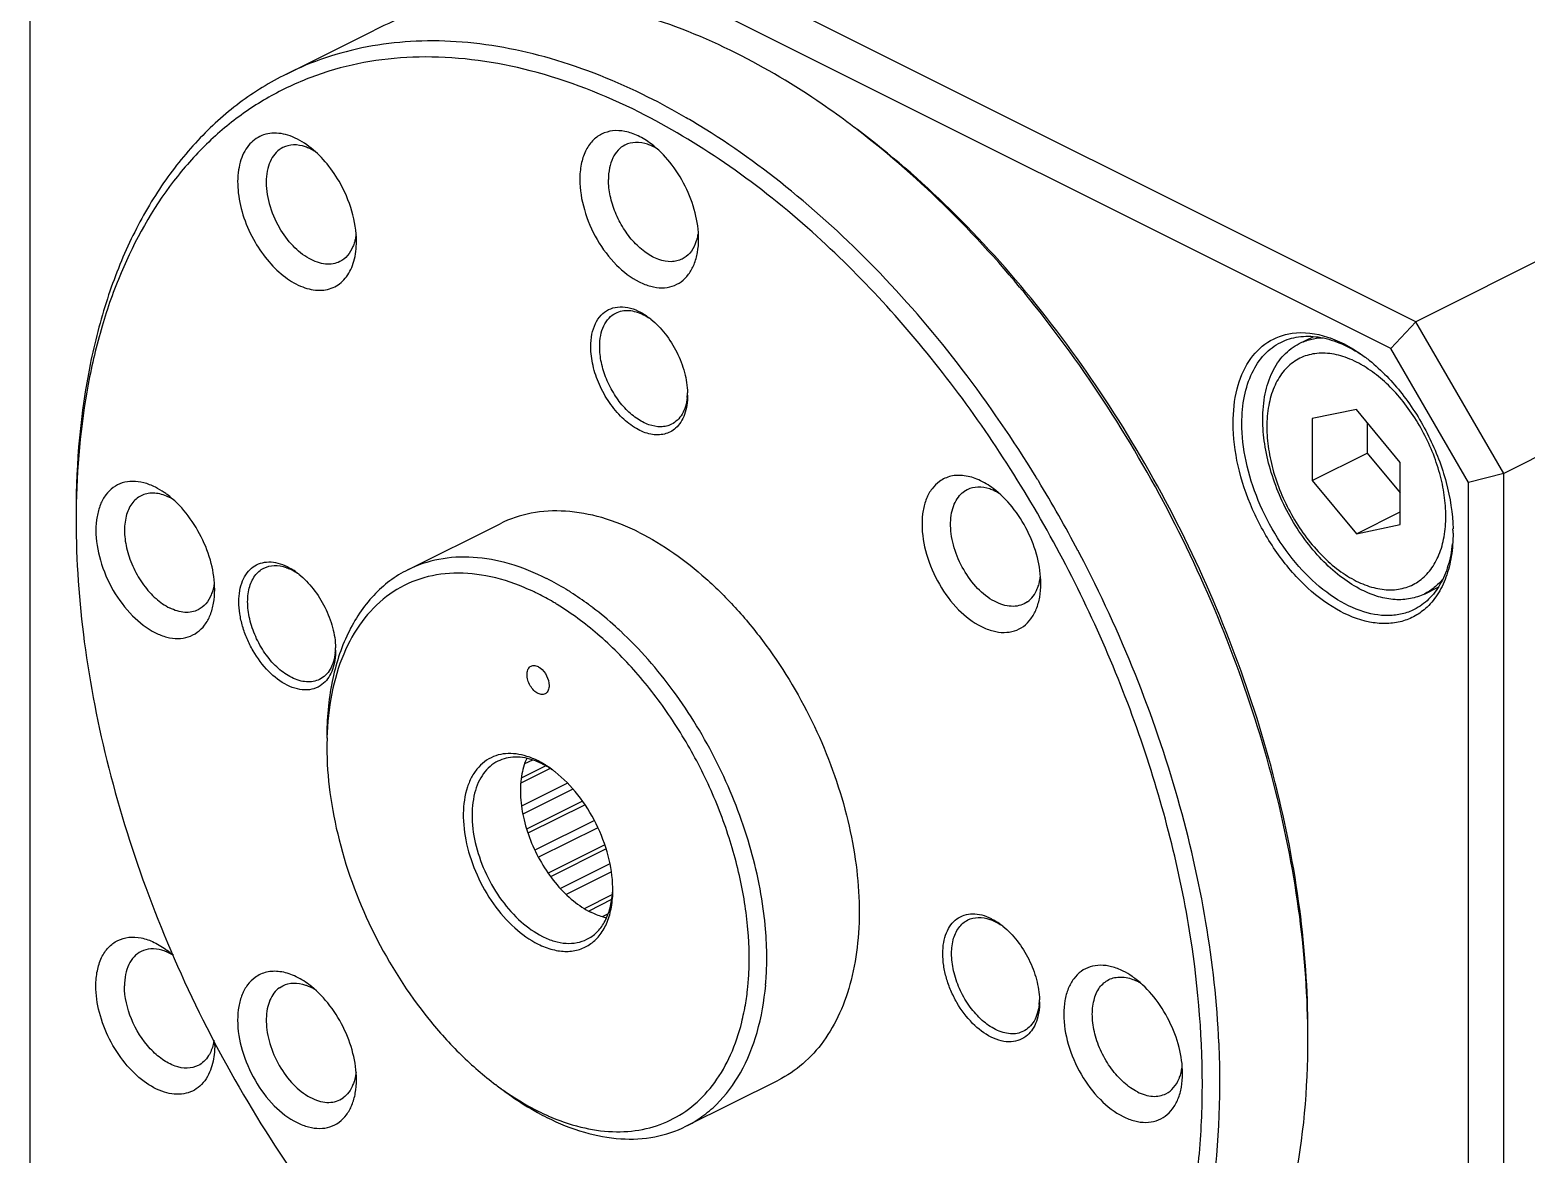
# Model space of a CAD drawing. Header units: millimetres. Extents: x 0 to 297, y 0 to 210.
# Drawn here: x 242.55 to 254.57, y 166.33 to 175.37 of the extents above; entities that cross this region are included whole.
import ezdxf

# ---------------------------------------------------------------- set-up
doc = ezdxf.new("R2010")
doc.units = ezdxf.units.MM
doc.header["$LTSCALE"] = 16.335
doc.layers.add('02___PRT_ALL_AXES', color=7, linetype='CONTINUOUS')
doc.layers.add('7_ALL_FEATURES', color=7, linetype='CONTINUOUS')

msp = doc.modelspace()

# ---------------------------------------------------------------- linework, layer by layer
at = {"layer": '02___PRT_ALL_AXES', "color": 7, "linetype": 'Continuous'}
for p, q in [((250.081, 171.67), (250.054, 171.654)), ((250.567, 170.77), (250.54, 170.753)), ((244.554, 167.668), (244.581, 167.684)), ((245.04, 166.767), (245.067, 166.784))]:
    msp.add_line(p, q, dxfattribs=at)
for centre, radius, start, end in [((244.611, 174.008), 0.444, 58.7691, 63.3555), ((247.363, 174.031), 0.442, 59.1595, 63.3704), ((243.496, 171.258), 0.391, 63.4049, 67.4426), ((243.478, 171.221), 0.432, 59.1066, 63.4115), ((250.111, 171.259), 0.444, 58.7875, 63.3607), ((244.616, 167.281), 0.435, 58.7372, 63.411), ((251.275, 167.368), 0.391, 63.4049, 67.4426), ((251.252, 167.324), 0.441, 59.1516, 63.3664)]:
    msp.add_arc(centre, radius, start, end, dxfattribs=at)
for points, knots in [([(244.791, 174.429), (244.745, 174.464), (244.651, 174.519), (244.52, 174.543), (244.427, 174.525), (244.366, 174.495), (244.314, 174.45), (244.272, 174.391), (244.242, 174.32), (244.216, 174.207), (244.217, 174.048), (244.264, 173.85), (244.322, 173.722), (244.358, 173.66)], [0, 0, 0, 0, 0.12767, 0.236493, 0.286214, 0.334833, 0.384381, 0.436695, 0.493087, 0.554243, 0.690539, 0.841884, 1, 1, 1, 1]), ([(247.541, 174.45), (247.508, 174.474), (247.442, 174.516), (247.336, 174.553), (247.234, 174.56), (247.141, 174.533), (247.064, 174.475), (247.008, 174.389), (246.975, 174.282), (246.968, 174.204), (246.968, 174.163)], [0, 0, 0, 0, 0.14487, 0.274792, 0.391422, 0.499999, 0.608577, 0.7252, 0.855138, 1, 1, 1, 1]), ([(244.581, 174.42), (244.562, 174.41), (244.524, 174.383), (244.483, 174.323), (244.457, 174.249), (244.442, 174.129), (244.465, 173.964), (244.519, 173.837), (244.554, 173.776)], [0, 0, 0, 0, 0.093317, 0.192856, 0.302863, 0.424974, 0.700673, 1, 1, 1, 1]), ([(244.763, 174.426), (244.732, 174.436), (244.67, 174.448), (244.608, 174.433), (244.581, 174.42)], [0, 0, 0, 0, 0.526081, 1, 1, 1, 1]), ([(244.811, 174.406), (244.807, 174.408), (244.791, 174.415), (244.775, 174.421), (244.763, 174.426)], [0, 0, 0, 0, 0.256275, 1, 1, 1, 1]), ([(245.033, 174.149), (245.001, 174.205), (244.929, 174.307), (244.839, 174.394), (244.791, 174.429)], [0, 0, 0, 0, 0.517756, 1, 1, 1, 1]), ([(247.331, 174.44), (247.311, 174.43), (247.271, 174.4), (247.229, 174.335), (247.203, 174.254), (247.198, 174.194), (247.198, 174.163)], [0, 0, 0, 0, 0.217162, 0.450388, 0.710306, 1, 1, 1, 1]), ([(247.513, 174.446), (247.482, 174.456), (247.42, 174.468), (247.358, 174.453), (247.331, 174.44)], [0, 0, 0, 0, 0.526084, 1, 1, 1, 1]), ([(247.561, 174.426), (247.557, 174.428), (247.541, 174.435), (247.525, 174.442), (247.513, 174.446)], [0, 0, 0, 0, 0.256268, 1, 1, 1, 1]), ([(247.923, 173.686), (247.923, 173.756), (247.902, 173.903), (247.822, 174.113), (247.702, 174.302), (247.598, 174.407), (247.541, 174.45)], [0, 0, 0, 0, 0.240948, 0.5, 0.759071, 1, 1, 1, 1]), ([(245.173, 173.666), (245.173, 173.747), (245.145, 173.917), (245.077, 174.073), (245.033, 174.149)], [0, 0, 0, 0, 0.482195, 1, 1, 1, 1]), ([(246.968, 174.163), (246.968, 174.082), (246.997, 173.912), (247.098, 173.677), (247.248, 173.475), (247.404, 173.353), (247.535, 173.302), (247.626, 173.289), (247.711, 173.301), (247.787, 173.339), (247.847, 173.401), (247.891, 173.482), (247.918, 173.579), (247.923, 173.649), (247.923, 173.686)], [0, 0, 0, 0, 0.141447, 0.293311, 0.441483, 0.573111, 0.630704, 0.682908, 0.731195, 0.778055, 0.826416, 0.878736, 0.936492, 1, 1, 1, 1]), ([(247.79, 173.524), (247.777, 173.517), (247.748, 173.507), (247.685, 173.499), (247.597, 173.516), (247.496, 173.572), (247.4, 173.658), (247.316, 173.769), (247.251, 173.895), (247.209, 174.028), (247.198, 174.119), (247.198, 174.163)], [0, 0, 0, 0, 0.044793, 0.091012, 0.191729, 0.307755, 0.438553, 0.579807, 0.725124, 0.867373, 1, 1, 1, 1]), ([(245.04, 173.503), (245.023, 173.495), (244.984, 173.482), (244.922, 173.481), (244.856, 173.496), (244.764, 173.539), (244.654, 173.629), (244.585, 173.723), (244.554, 173.776)], [0, 0, 0, 0, 0.095824, 0.196689, 0.306337, 0.426685, 0.698208, 1, 1, 1, 1]), ([(244.358, 173.66), (244.391, 173.604), (244.463, 173.501), (244.593, 173.376), (244.732, 173.295), (244.853, 173.268), (244.941, 173.278), (245, 173.299), (245.052, 173.334), (245.112, 173.399), (245.162, 173.512), (245.173, 173.612), (245.173, 173.666)], [0, 0, 0, 0, 0.15904, 0.307016, 0.438248, 0.551498, 0.603177, 0.653156, 0.703166, 0.754932, 0.868462, 1, 1, 1, 1]), ([(245.161, 173.672), (245.16, 173.668), (245.155, 173.652), (245.15, 173.636), (245.145, 173.625)], [0, 0, 0, 0, 0.256364, 1, 1, 1, 1]), ([(245.17, 173.725), (245.169, 173.72), (245.167, 173.702), (245.164, 173.685), (245.161, 173.672)], [0, 0, 0, 0, 0.256089, 1, 1, 1, 1]), ([(247.895, 173.645), (247.885, 173.618), (247.857, 173.57), (247.813, 173.535), (247.79, 173.524)], [0, 0, 0, 0, 0.521469, 1, 1, 1, 1]), ([(247.911, 173.692), (247.91, 173.688), (247.905, 173.672), (247.9, 173.656), (247.895, 173.645)], [0, 0, 0, 0, 0.256465, 1, 1, 1, 1]), ([(247.92, 173.747), (247.92, 173.742), (247.917, 173.724), (247.914, 173.705), (247.911, 173.692)], [0, 0, 0, 0, 0.256201, 1, 1, 1, 1]), ([(245.145, 173.625), (245.135, 173.598), (245.107, 173.55), (245.063, 173.515), (245.04, 173.503)], [0, 0, 0, 0, 0.521522, 1, 1, 1, 1]), ([(243.557, 171.69), (243.527, 171.705), (243.467, 171.729), (243.376, 171.741), (243.291, 171.729), (243.216, 171.691), (243.155, 171.63), (243.111, 171.549), (243.085, 171.451), (243.073, 171.3), (243.107, 171.094), (243.209, 170.858), (243.359, 170.657), (243.489, 170.555), (243.557, 170.521)], [0, 0, 0, 0, 0.057581, 0.109801, 0.15808, 0.204941, 0.2533, 0.305629, 0.363369, 0.426889, 0.568327, 0.720198, 0.868363, 1, 1, 1, 1]), ([(249.858, 171.737), (249.836, 171.72), (249.794, 171.678), (249.75, 171.597), (249.724, 171.5), (249.712, 171.348), (249.747, 171.142), (249.848, 170.907), (249.998, 170.705), (250.154, 170.583), (250.285, 170.532), (250.376, 170.519), (250.461, 170.531), (250.511, 170.556), (250.533, 170.572)], [0, 0, 0, 0, 0.048351, 0.100692, 0.158426, 0.221947, 0.363386, 0.515256, 0.663428, 0.795058, 0.852651, 0.90485, 0.953149, 1, 1, 1, 1]), ([(250.291, 171.679), (250.255, 171.707), (250.181, 171.752), (250.064, 171.788), (249.951, 171.786), (249.886, 171.756), (249.858, 171.737)], [0, 0, 0, 0, 0.292353, 0.551039, 0.781728, 1, 1, 1, 1]), ([(243.442, 171.622), (243.428, 171.615), (243.4, 171.596), (243.353, 171.544), (243.315, 171.452), (243.304, 171.323), (243.326, 171.181), (243.379, 171.037), (243.457, 170.904), (243.555, 170.795), (243.632, 170.739), (243.672, 170.72)], [0, 0, 0, 0, 0.044969, 0.091622, 0.194506, 0.314359, 0.449376, 0.593481, 0.738568, 0.876302, 1, 1, 1, 1]), ([(243.646, 171.619), (243.612, 171.633), (243.558, 171.646), (243.488, 171.64), (243.457, 171.629), (243.442, 171.622)], [0, 0, 0, 0, 0.529206, 0.768926, 1, 1, 1, 1]), ([(243.652, 171.631), (243.644, 171.637), (243.614, 171.659), (243.581, 171.678), (243.557, 171.69)], [0, 0, 0, 0, 0.258852, 1, 1, 1, 1]), ([(244.034, 170.867), (244.034, 170.938), (244.013, 171.085), (243.933, 171.294), (243.813, 171.483), (243.709, 171.589), (243.652, 171.631)], [0, 0, 0, 0, 0.240922, 0.499988, 0.759059, 1, 1, 1, 1]), ([(250.54, 170.753), (250.522, 170.745), (250.482, 170.732), (250.417, 170.732), (250.349, 170.749), (250.253, 170.795), (250.141, 170.893), (250.035, 171.046), (249.965, 171.221), (249.943, 171.371), (249.954, 171.482), (249.974, 171.552), (250.007, 171.611), (250.038, 171.642), (250.054, 171.654)], [0, 0, 0, 0, 0.046847, 0.096282, 0.150246, 0.209662, 0.34383, 0.492201, 0.642353, 0.781287, 0.843641, 0.900429, 0.952109, 1, 1, 1, 1]), ([(250.263, 171.676), (250.232, 171.686), (250.17, 171.698), (250.108, 171.683), (250.081, 171.67)], [0, 0, 0, 0, 0.525926, 1, 1, 1, 1]), ([(250.311, 171.656), (250.307, 171.658), (250.291, 171.665), (250.275, 171.671), (250.263, 171.676)], [0, 0, 0, 0, 0.256267, 1, 1, 1, 1]), ([(250.673, 170.916), (250.673, 170.986), (250.652, 171.133), (250.572, 171.343), (250.452, 171.532), (250.348, 171.637), (250.291, 171.679)], [0, 0, 0, 0, 0.240929, 0.499999, 0.759069, 1, 1, 1, 1]), ([(243.557, 170.521), (243.586, 170.506), (243.646, 170.483), (243.737, 170.47), (243.822, 170.483), (243.897, 170.521), (243.958, 170.582), (244.002, 170.663), (244.029, 170.761), (244.034, 170.831), (244.034, 170.867)], [0, 0, 0, 0, 0.134886, 0.257212, 0.370308, 0.480081, 0.593363, 0.715945, 0.851203, 1, 1, 1, 1]), ([(244.022, 170.873), (244.021, 170.869), (244.016, 170.853), (244.011, 170.838), (244.006, 170.826)], [0, 0, 0, 0, 0.256365, 1, 1, 1, 1]), ([(244.031, 170.928), (244.031, 170.924), (244.028, 170.905), (244.025, 170.887), (244.022, 170.873)], [0, 0, 0, 0, 0.256316, 1, 1, 1, 1]), ([(250.533, 170.572), (250.556, 170.589), (250.597, 170.631), (250.641, 170.712), (250.668, 170.809), (250.673, 170.879), (250.673, 170.916)], [0, 0, 0, 0, 0.21785, 0.453677, 0.713803, 1, 1, 1, 1]), ([(250.567, 170.77), (250.584, 170.782), (250.616, 170.814), (250.637, 170.853), (250.645, 170.875)], [0, 0, 0, 0, 0.480121, 1, 1, 1, 1]), ([(250.645, 170.875), (250.647, 170.878), (250.653, 170.894), (250.658, 170.91), (250.661, 170.922)], [0, 0, 0, 0, 0.243877, 1, 1, 1, 1]), ([(250.661, 170.922), (250.662, 170.926), (250.666, 170.944), (250.668, 170.961), (250.67, 170.975)], [0, 0, 0, 0, 0.244012, 1, 1, 1, 1]), ([(244.006, 170.826), (243.996, 170.8), (243.968, 170.752), (243.924, 170.717), (243.901, 170.705)], [0, 0, 0, 0, 0.521516, 1, 1, 1, 1]), ([(243.901, 170.705), (243.885, 170.697), (243.849, 170.685), (243.792, 170.682), (243.731, 170.694), (243.691, 170.71), (243.672, 170.72)], [0, 0, 0, 0, 0.227102, 0.464629, 0.720925, 1, 1, 1, 1]), ([(246.633, 170.032), (246.62, 170.038), (246.596, 170.057), (246.568, 170.095), (246.552, 170.131), (246.545, 170.162), (246.543, 170.19), (246.547, 170.221), (246.564, 170.246), (246.583, 170.256), (246.605, 170.259), (246.622, 170.254), (246.633, 170.249)], [0, 0, 0, 0, 0.131902, 0.280346, 0.432516, 0.505641, 0.574576, 0.695514, 0.795413, 0.842349, 0.890731, 1, 1, 1, 1]), ([(246.633, 170.249), (246.634, 170.248), (246.64, 170.245), (246.646, 170.241), (246.65, 170.238)], [0, 0, 0, 0, 0.240842, 1, 1, 1, 1]), ([(246.65, 170.238), (246.672, 170.221), (246.706, 170.177), (246.721, 170.123), (246.721, 170.096)], [0, 0, 0, 0, 0.500073, 1, 1, 1, 1]), ([(246.721, 170.096), (246.721, 170.083), (246.718, 170.059), (246.701, 170.035), (246.682, 170.025), (246.66, 170.022), (246.643, 170.027), (246.633, 170.032)], [0, 0, 0, 0, 0.284277, 0.5191, 0.629427, 0.743153, 1, 1, 1, 1]), ([(244.358, 167.75), (244.336, 167.734), (244.294, 167.692), (244.25, 167.611), (244.224, 167.514), (244.212, 167.362), (244.247, 167.156), (244.348, 166.921), (244.498, 166.719), (244.654, 166.597), (244.785, 166.546), (244.876, 166.533), (244.961, 166.545), (245.011, 166.57), (245.033, 166.586)], [0, 0, 0, 0, 0.048351, 0.100692, 0.158426, 0.221947, 0.363386, 0.515256, 0.663428, 0.795058, 0.852651, 0.90485, 0.953149, 1, 1, 1, 1]), ([(244.791, 167.693), (244.755, 167.721), (244.681, 167.766), (244.564, 167.802), (244.451, 167.8), (244.386, 167.77), (244.358, 167.75)], [0, 0, 0, 0, 0.292353, 0.551039, 0.781728, 1, 1, 1, 1]), ([(251.335, 167.801), (251.305, 167.816), (251.246, 167.84), (251.154, 167.852), (251.069, 167.84), (250.994, 167.802), (250.933, 167.741), (250.889, 167.659), (250.863, 167.562), (250.851, 167.41), (250.886, 167.205), (250.988, 166.969), (251.137, 166.768), (251.267, 166.666), (251.335, 166.632)], [0, 0, 0, 0, 0.057581, 0.109801, 0.15808, 0.204941, 0.2533, 0.305629, 0.363369, 0.426889, 0.568327, 0.720198, 0.868363, 1, 1, 1, 1]), ([(251.221, 167.733), (251.235, 167.74), (251.266, 167.751), (251.337, 167.757), (251.39, 167.744), (251.425, 167.73)], [0, 0, 0, 0, 0.231074, 0.470794, 1, 1, 1, 1]), ([(251.43, 167.742), (251.422, 167.748), (251.392, 167.77), (251.36, 167.789), (251.335, 167.801)], [0, 0, 0, 0, 0.258852, 1, 1, 1, 1]), ([(251.812, 166.978), (251.812, 167.049), (251.791, 167.196), (251.711, 167.405), (251.591, 167.594), (251.487, 167.699), (251.43, 167.742)], [0, 0, 0, 0, 0.240922, 0.499988, 0.759059, 1, 1, 1, 1]), ([(244.554, 167.668), (244.538, 167.656), (244.507, 167.625), (244.474, 167.566), (244.454, 167.496), (244.443, 167.385), (244.465, 167.235), (244.535, 167.06), (244.641, 166.907), (244.753, 166.809), (244.849, 166.763), (244.917, 166.745), (244.982, 166.746), (245.022, 166.758), (245.04, 166.767)], [0, 0, 0, 0, 0.047891, 0.099571, 0.156359, 0.218713, 0.357647, 0.507799, 0.65617, 0.790338, 0.849754, 0.903718, 0.953153, 1, 1, 1, 1]), ([(244.581, 167.684), (244.608, 167.697), (244.67, 167.712), (244.732, 167.7), (244.763, 167.689)], [0, 0, 0, 0, 0.474074, 1, 1, 1, 1]), ([(244.763, 167.689), (244.767, 167.688), (244.783, 167.682), (244.799, 167.675), (244.811, 167.67)], [0, 0, 0, 0, 0.243912, 1, 1, 1, 1]), ([(245.173, 166.93), (245.173, 167), (245.152, 167.147), (245.072, 167.357), (244.952, 167.546), (244.848, 167.651), (244.791, 167.693)], [0, 0, 0, 0, 0.240929, 0.499999, 0.759069, 1, 1, 1, 1]), ([(251.45, 166.83), (251.41, 166.85), (251.333, 166.906), (251.235, 167.015), (251.157, 167.148), (251.104, 167.292), (251.082, 167.434), (251.093, 167.563), (251.131, 167.655), (251.178, 167.707), (251.206, 167.725), (251.221, 167.733)], [0, 0, 0, 0, 0.123698, 0.261432, 0.406519, 0.550624, 0.685641, 0.805494, 0.908378, 0.955031, 1, 1, 1, 1]), ([(251.8, 166.984), (251.801, 166.989), (251.805, 167.007), (251.808, 167.025), (251.809, 167.039)], [0, 0, 0, 0, 0.243797, 1, 1, 1, 1]), ([(245.033, 166.586), (245.056, 166.603), (245.097, 166.645), (245.141, 166.726), (245.168, 166.823), (245.173, 166.893), (245.173, 166.93)], [0, 0, 0, 0, 0.21785, 0.453677, 0.713803, 1, 1, 1, 1]), ([(245.161, 166.936), (245.16, 166.932), (245.155, 166.916), (245.15, 166.9), (245.145, 166.889)], [0, 0, 0, 0, 0.25637, 1, 1, 1, 1]), ([(245.17, 166.989), (245.169, 166.984), (245.167, 166.966), (245.164, 166.949), (245.161, 166.936)], [0, 0, 0, 0, 0.256091, 1, 1, 1, 1]), ([(251.335, 166.632), (251.364, 166.617), (251.424, 166.594), (251.515, 166.581), (251.601, 166.594), (251.676, 166.632), (251.736, 166.693), (251.78, 166.774), (251.807, 166.871), (251.812, 166.942), (251.812, 166.978)], [0, 0, 0, 0, 0.134886, 0.257212, 0.370308, 0.480081, 0.593363, 0.715945, 0.851203, 1, 1, 1, 1]), ([(251.679, 166.816), (251.702, 166.828), (251.746, 166.863), (251.774, 166.911), (251.784, 166.937)], [0, 0, 0, 0, 0.478484, 1, 1, 1, 1]), ([(251.784, 166.937), (251.786, 166.941), (251.792, 166.956), (251.797, 166.972), (251.8, 166.984)], [0, 0, 0, 0, 0.243872, 1, 1, 1, 1]), ([(245.145, 166.889), (245.137, 166.867), (245.116, 166.828), (245.084, 166.796), (245.067, 166.784)], [0, 0, 0, 0, 0.519879, 1, 1, 1, 1]), ([(251.45, 166.83), (251.469, 166.821), (251.509, 166.805), (251.57, 166.793), (251.627, 166.796), (251.663, 166.808), (251.679, 166.816)], [0, 0, 0, 0, 0.279075, 0.535371, 0.772898, 1, 1, 1, 1])]:
    msp.add_open_spline(points, degree=3, knots=knots, dxfattribs=at)
at = {"layer": '7_ALL_FEATURES', "color": 7, "linetype": 'Continuous'}
for p, q in [((253.686, 173.02), (243.256, 178.235)), ((253.486, 172.806), (243.173, 177.962)), ((242.549, 177.723), (242.549, 154.054)), ((244.61, 175.01), (245.317, 175.364)), ((257.575, 174.965), (253.686, 173.02)), ((258.282, 173.745), (254.393, 171.801)), ((253.686, 173.02), (253.486, 172.806)), ((254.393, 171.801), (253.686, 173.02)), ((252.75, 172.845), (252.861, 172.9)), ((254.11, 171.729), (253.486, 172.806)), ((253.209, 172.316), (252.855, 172.243)), ((253.562, 171.89), (253.209, 172.316)), ((252.855, 172.243), (252.855, 171.743)), ((253.297, 172.21), (253.297, 171.964)), ((252.855, 171.743), (253.297, 171.964)), ((253.297, 171.964), (253.562, 171.644)), ((253.562, 171.39), (253.562, 171.89)), ((250.654, 171.742), (250.652, 171.745)), ((252.855, 171.743), (253.209, 171.316)), ((254.393, 171.801), (254.11, 171.729)), ((254.11, 148.273), (254.11, 171.729)), ((254.393, 148.202), (254.393, 171.801)), ((253.209, 171.316), (253.562, 171.493)), ((245.585, 171.026), (246.328, 171.397)), ((253.209, 171.316), (253.562, 171.39)), ((253.756, 170.832), (253.866, 170.888)), ((246.785, 170.748), (246.781, 170.751)), ((247.821, 166.554), (248.564, 166.925))]:
    msp.add_line(p, q, dxfattribs=at)
at = {"layer": '7_ALL_FEATURES', "color": 9, "linetype": 'Continuous'}
for p, q in [((246.73, 169.43), (246.493, 169.312)), ((246.695, 169.45), (246.498, 169.352)), ((246.588, 169.497), (246.525, 169.466)), ((246.869, 169.312), (246.5, 169.127)), ((246.913, 169.264), (246.51, 169.063)), ((246.99, 169.167), (246.541, 168.943)), ((247.01, 169.138), (246.551, 168.909)), ((247.085, 169.011), (246.607, 168.772)), ((247.113, 168.954), (246.636, 168.716)), ((247.169, 168.817), (246.713, 168.589)), ((247.18, 168.783), (246.734, 168.56)), ((247.21, 168.664), (246.812, 168.465)), ((247.222, 168.6), (246.858, 168.418)), ((247.23, 168.416), (247.004, 168.303)), ((247.224, 168.376), (247.04, 168.284)), ((247.196, 168.262), (247.148, 168.238))]:
    msp.add_line(p, q, dxfattribs=at)
at = {"layer": '7_ALL_FEATURES', "color": 7, "linetype": 'Continuous'}
for centre, radius, start, end in [((244.973, 169.047), 6.949, 52.5532, 53.1292), ((247.163, 172.573), 0.6, 51.1644, 53.1176), ((252.8, 171.886), 0.908, 58.7285, 60.5494), ((252.472, 171.66), 1.345, 52.1707, 53.124), ((252.452, 171.633), 1.379, 51.2721, 52.171), ((247.371, 172.464), 0.463, 353.5315, 355.9311), ((247.241, 172.431), 0.594, 0.008, 1.7847), ((241.738, 166.319), 10.435, 31.3348, 31.4988), ((241.644, 166.262), 10.545, 27.802, 31.3075), ((249.66, 171.424), 6.74, 179.3929, 180.0008), ((252.628, 171.321), 1.358, 0.7603, 1.481), ((252.658, 171.321), 1.328, 0.0015, 0.7604), ((241.591, 166.234), 10.606, 27.6314, 27.804), ((244.363, 170.562), 0.552, 53.0959, 56.9682), ((244.337, 170.526), 0.597, 51.1475, 53.1345), ((245.817, 169.207), 1.819, 64.8631, 67.2337), ((245.729, 169.013), 2.173, 58.7112, 63.356), ((245.662, 168.901), 2.303, 58.3229, 58.7354), ((245.791, 169.151), 1.881, 64.0396, 64.8674), ((245.777, 169.122), 1.913, 63.4342, 64.0402), ((245.711, 168.994), 2.058, 59.525, 63.3806), ((245.651, 168.892), 2.176, 58.7172, 59.5406), ((245.643, 168.871), 2.339, 57.5839, 58.3221), ((245.552, 168.731), 2.505, 53.5995, 57.5356), ((245.477, 168.628), 2.633, 53.051, 53.615), ((245.456, 168.6), 2.668, 52.6567, 53.0513), ((245.321, 168.43), 2.885, 47.8898, 52.5843), ((245.205, 168.3), 3.059, 46.9321, 47.9104), ((244.408, 170.381), 0.598, 0.0066, 1.7642), ((244.544, 170.414), 0.462, 353.5332, 355.9408), ((247.424, 169.604), 2.488, 178.3599, 180.0056), ((246.235, 168.726), 0.862, 53.121, 57.3682), ((246.312, 168.773), 0.779, 55.6138, 57.4549), ((246.204, 168.684), 0.915, 51.7504, 53.1355), ((246.322, 168.454), 0.912, 0.0029, 1.1149), ((246.469, 168.487), 0.765, 354.5113, 357.5181), ((245.399, 167.885), 3.073, 5.3528, 6.319), ((245.631, 167.903), 2.84, 0.67, 5.4206), ((250.02, 167.733), 0.552, 53.0959, 56.9682), ((249.994, 167.697), 0.597, 51.1475, 53.1345), ((243.193, 167.358), 0.763, 48.3806, 53.0718), ((245.995, 167.903), 2.476, 355.7619, 359.6648), ((245.792, 167.906), 2.679, 0.271, 0.6451), ((245.816, 167.906), 2.655, 0.0002, 0.2709), ((245.838, 167.906), 2.633, 359.6175, 0.0003), ((246.144, 167.889), 2.185, 353.7324, 354.7083), ((246.083, 167.894), 2.246, 354.7087, 355.7656), ((246.123, 167.894), 2.347, 354.9735, 355.7466), ((250.201, 167.585), 0.462, 353.5332, 355.9408), ((250.065, 167.553), 0.598, 0.0066, 1.7642), ((246.515, 167.829), 1.808, 346.0008, 348.4212), ((245.868, 167.252), 6.952, 0.0007, 0.5769), ((243.302, 167.204), 0.732, 0.0134, 2.2933), ((244.758, 166.889), 7.355, 2.4484, 2.621), ((247.792, 168.887), 2.498, 233.1265, 234.3991), ((247.76, 168.842), 2.444, 234.4026, 234.764), ((247.638, 168.493), 2.089, 241.0616, 243.4147), ((247.472, 168.356), 1.878, 243.4281, 246.0639)]:
    msp.add_arc(centre, radius, start, end, dxfattribs=at)
for points, knots in [([(248.224, 175.179), (247.973, 175.305), (247.471, 175.508), (246.817, 175.63), (246.319, 175.633), (245.967, 175.59), (245.63, 175.503), (245.418, 175.415), (245.317, 175.364)], [0, 0, 0, 0, 0.278951, 0.534781, 0.655556, 0.772579, 0.886969, 1, 1, 1, 1]), ([(247.516, 174.826), (247.265, 174.951), (246.764, 175.154), (246.11, 175.277), (245.612, 175.28), (245.26, 175.237), (244.923, 175.149), (244.711, 175.061), (244.61, 175.01)], [0, 0, 0, 0, 0.278951, 0.534781, 0.655556, 0.772579, 0.886969, 1, 1, 1, 1]), ([(247.446, 174.704), (247.166, 174.844), (246.608, 175.063), (245.877, 175.168), (245.331, 175.129), (244.949, 175.043), (244.59, 174.9), (244.259, 174.703), (243.959, 174.452), (243.597, 174.042), (243.316, 173.54), (243.119, 172.979), (242.968, 172.342), (242.924, 171.838), (242.921, 171.496)], [0, 0, 0, 0, 0.135079, 0.257603, 0.315263, 0.37126, 0.426376, 0.481465, 0.53738, 0.59491, 0.717074, 0.782822, 0.851905, 1, 1, 1, 1]), ([(249.143, 174.606), (249.068, 174.662), (248.775, 174.873), (248.463, 175.06), (248.224, 175.179)], [0, 0, 0, 0, 0.258631, 1, 1, 1, 1]), ([(244.61, 175.01), (244.478, 174.945), (244.223, 174.787), (243.885, 174.482), (243.593, 174.112), (243.349, 173.683), (243.158, 173.199), (242.97, 172.471), (242.92, 171.89), (242.92, 171.495)], [0, 0, 0, 0, 0.107708, 0.217563, 0.331491, 0.451035, 0.577281, 0.710848, 1, 1, 1, 1]), ([(247.927, 174.598), (247.893, 174.619), (247.758, 174.699), (247.621, 174.774), (247.516, 174.826)], [0, 0, 0, 0, 0.254089, 1, 1, 1, 1]), ([(248.798, 173.775), (248.586, 173.962), (248.155, 174.303), (247.683, 174.585), (247.446, 174.704)], [0, 0, 0, 0, 0.516344, 1, 1, 1, 1]), ([(250.636, 171.771), (250.453, 172.069), (250.063, 172.639), (249.406, 173.411), (248.697, 174.072), (248.186, 174.44), (247.927, 174.598)], [0, 0, 0, 0, 0.265765, 0.523405, 0.769136, 1, 1, 1, 1]), ([(252.819, 167.322), (252.816, 167.649), (252.763, 168.32), (252.559, 169.33), (252.235, 170.345), (251.8, 171.339), (251.266, 172.283), (250.648, 173.151), (249.963, 173.92), (249.458, 174.365), (249.198, 174.564)], [0, 0, 0, 0, 0.117518, 0.241306, 0.369514, 0.500002, 0.63049, 0.758697, 0.882485, 1, 1, 1, 1]), ([(252.82, 167.323), (252.82, 167.649), (252.772, 168.321), (252.573, 169.332), (252.252, 170.351), (251.817, 171.347), (251.281, 172.293), (250.659, 173.161), (249.969, 173.926), (249.461, 174.368), (249.199, 174.564)], [0, 0, 0, 0, 0.117251, 0.24099, 0.369312, 0.500002, 0.630691, 0.759013, 0.882752, 1, 1, 1, 1]), ([(251.877, 168.074), (251.792, 168.611), (251.516, 169.691), (250.841, 171.223), (249.939, 172.617), (249.195, 173.423), (248.798, 173.775)], [0, 0, 0, 0, 0.247627, 0.50419, 0.758574, 1, 1, 1, 1]), ([(247.057, 172.82), (247.057, 172.853), (247.062, 172.917), (247.089, 173.004), (247.135, 173.074), (247.198, 173.122), (247.273, 173.143), (247.357, 173.138), (247.443, 173.107), (247.497, 173.073), (247.523, 173.053)], [0, 0, 0, 0, 0.144862, 0.274799, 0.391423, 0.500001, 0.608578, 0.725208, 0.85513, 1, 1, 1, 1]), ([(247.128, 172.82), (247.128, 172.85), (247.132, 172.908), (247.157, 172.987), (247.199, 173.051), (247.237, 173.08), (247.257, 173.09)], [0, 0, 0, 0, 0.289694, 0.549612, 0.782838, 1, 1, 1, 1]), ([(247.257, 173.09), (247.273, 173.098), (247.308, 173.11), (247.364, 173.113), (247.423, 173.101), (247.462, 173.086), (247.481, 173.076)], [0, 0, 0, 0, 0.22711, 0.464681, 0.720778, 1, 1, 1, 1]), ([(247.481, 173.076), (247.485, 173.074), (247.501, 173.066), (247.516, 173.057), (247.527, 173.049)], [0, 0, 0, 0, 0.244287, 1, 1, 1, 1]), ([(247.54, 173.041), (247.582, 173.006), (247.661, 172.924), (247.752, 172.778), (247.814, 172.617), (247.833, 172.504), (247.834, 172.449)], [0, 0, 0, 0, 0.242095, 0.500179, 0.758136, 1, 1, 1, 1]), ([(252.219, 172.205), (252.219, 172.298), (252.236, 172.471), (252.329, 172.702), (252.485, 172.867), (252.623, 172.918), (252.692, 172.927)], [0, 0, 0, 0, 0.293875, 0.550442, 0.778628, 1, 1, 1, 1]), ([(252.601, 172.854), (252.646, 172.877), (252.746, 172.907), (252.908, 172.904), (253.078, 172.855), (253.186, 172.797), (253.24, 172.762)], [0, 0, 0, 0, 0.221067, 0.455909, 0.714185, 1, 1, 1, 1]), ([(252.692, 172.927), (252.787, 172.941), (252.943, 172.919), (253.135, 172.834), (253.232, 172.771), (253.279, 172.736)], [0, 0, 0, 0, 0.456697, 0.717222, 1, 1, 1, 1]), ([(247.738, 172.165), (247.725, 172.153), (247.697, 172.134), (247.648, 172.115), (247.594, 172.109), (247.516, 172.117), (247.414, 172.159), (247.301, 172.248), (247.201, 172.369), (247.122, 172.512), (247.07, 172.664), (247.057, 172.769), (247.057, 172.82)], [0, 0, 0, 0, 0.045777, 0.091401, 0.13855, 0.18862, 0.30038, 0.429065, 0.570857, 0.718729, 0.864378, 1, 1, 1, 1]), ([(247.705, 172.196), (247.692, 172.189), (247.664, 172.179), (247.602, 172.172), (247.517, 172.189), (247.418, 172.243), (247.324, 172.327), (247.243, 172.435), (247.179, 172.559), (247.138, 172.688), (247.128, 172.777), (247.128, 172.82)], [0, 0, 0, 0, 0.044793, 0.091012, 0.191729, 0.307755, 0.438553, 0.579807, 0.725124, 0.867373, 1, 1, 1, 1]), ([(252.289, 172.205), (252.289, 172.278), (252.301, 172.417), (252.361, 172.607), (252.46, 172.76), (252.552, 172.83), (252.601, 172.854)], [0, 0, 0, 0, 0.289723, 0.549597, 0.782843, 1, 1, 1, 1]), ([(252.457, 172.236), (252.457, 172.305), (252.468, 172.435), (252.516, 172.588), (252.574, 172.689), (252.624, 172.753), (252.683, 172.806), (252.727, 172.833), (252.75, 172.845)], [0, 0, 0, 0, 0.289305, 0.548739, 0.668344, 0.782329, 0.892239, 1, 1, 1, 1]), ([(252.75, 172.845), (252.779, 172.859), (252.841, 172.882), (252.906, 172.89), (252.94, 172.891)], [0, 0, 0, 0, 0.492269, 1, 1, 1, 1]), ([(253.246, 172.677), (253.2, 172.703), (253.108, 172.745), (252.985, 172.769), (252.893, 172.767), (252.829, 172.756), (252.769, 172.735), (252.713, 172.704), (252.662, 172.664), (252.601, 172.598), (252.541, 172.492), (252.498, 172.342), (252.49, 172.233), (252.49, 172.176)], [0, 0, 0, 0, 0.137518, 0.261633, 0.31966, 0.375728, 0.430641, 0.485305, 0.540649, 0.597539, 0.718477, 0.852275, 1, 1, 1, 1]), ([(253.314, 172.709), (253.412, 172.63), (253.592, 172.442), (253.801, 172.107), (253.942, 171.739), (253.983, 171.481), (253.986, 171.356)], [0, 0, 0, 0, 0.242144, 0.500394, 0.758405, 1, 1, 1, 1]), ([(253.928, 171.457), (253.928, 171.513), (253.919, 171.629), (253.882, 171.804), (253.822, 171.978), (253.742, 172.148), (253.644, 172.306), (253.531, 172.448), (253.408, 172.568), (253.317, 172.634), (253.271, 172.662)], [0, 0, 0, 0, 0.118581, 0.244087, 0.374219, 0.506298, 0.637507, 0.765092, 0.886577, 1, 1, 1, 1]), ([(247.835, 172.431), (247.835, 172.404), (247.831, 172.351), (247.813, 172.277), (247.782, 172.213), (247.754, 172.179), (247.738, 172.165)], [0, 0, 0, 0, 0.283472, 0.543549, 0.780802, 1, 1, 1, 1]), ([(247.832, 172.411), (247.829, 172.387), (247.82, 172.341), (247.793, 172.278), (247.755, 172.228), (247.722, 172.205), (247.705, 172.196)], [0, 0, 0, 0, 0.283335, 0.540591, 0.776464, 1, 1, 1, 1]), ([(253.764, 170.715), (253.735, 170.689), (253.671, 170.645), (253.56, 170.603), (253.438, 170.59), (253.261, 170.608), (253.029, 170.705), (252.773, 170.907), (252.545, 171.182), (252.366, 171.506), (252.249, 171.852), (252.219, 172.091), (252.219, 172.205)], [0, 0, 0, 0, 0.045737, 0.091359, 0.138535, 0.188649, 0.300504, 0.429244, 0.571032, 0.718857, 0.864438, 1, 1, 1, 1]), ([(253.675, 170.708), (253.644, 170.692), (253.577, 170.668), (253.428, 170.65), (253.224, 170.69), (252.986, 170.821), (252.761, 171.023), (252.565, 171.282), (252.413, 171.578), (252.315, 171.89), (252.289, 172.103), (252.289, 172.205)], [0, 0, 0, 0, 0.044793, 0.091011, 0.191728, 0.307755, 0.438554, 0.579808, 0.725125, 0.867371, 1, 1, 1, 1]), ([(253.253, 170.864), (253.198, 170.892), (253.09, 170.96), (252.942, 171.09), (252.806, 171.249), (252.686, 171.429), (252.588, 171.625), (252.514, 171.83), (252.469, 172.034), (252.457, 172.17), (252.457, 172.236)], [0, 0, 0, 0, 0.110324, 0.22988, 0.356765, 0.488334, 0.621537, 0.753188, 0.880221, 1, 1, 1, 1]), ([(252.49, 172.176), (252.49, 172.116), (252.5, 171.993), (252.541, 171.808), (252.608, 171.624), (252.696, 171.447), (252.805, 171.283), (252.928, 171.14), (253.062, 171.022), (253.202, 170.934), (253.343, 170.879), (253.48, 170.859), (253.609, 170.878), (253.722, 170.935), (253.814, 171.028), (253.88, 171.15), (253.92, 171.296), (253.928, 171.402), (253.928, 171.457)], [0, 0, 0, 0, 0.068715, 0.141593, 0.21712, 0.293537, 0.369017, 0.441808, 0.510399, 0.573689, 0.631203, 0.683337, 0.731558, 0.778354, 0.826647, 0.878906, 0.936564, 1, 1, 1, 1]), ([(247.446, 171.326), (247.349, 171.375), (247.156, 171.453), (246.86, 171.508), (246.579, 171.494), (246.406, 171.437), (246.328, 171.397)], [0, 0, 0, 0, 0.279234, 0.535323, 0.772889, 1, 1, 1, 1]), ([(242.92, 171.424), (242.92, 171.098), (242.968, 170.426), (243.167, 169.415), (243.488, 168.396), (243.923, 167.4), (244.459, 166.454), (245.081, 165.586), (245.771, 164.821), (246.279, 164.379), (246.541, 164.183)], [0, 0, 0, 0, 0.117251, 0.24099, 0.369312, 0.500002, 0.630691, 0.759013, 0.882752, 1, 1, 1, 1]), ([(247.446, 171.326), (247.639, 171.23), (247.916, 171.032), (248.239, 170.708), (248.552, 170.323), (248.874, 169.778), (249.091, 169.186), (249.188, 168.706), (249.219, 168.361), (249.209, 168.035), (249.158, 167.734), (249.067, 167.466), (248.936, 167.236), (248.769, 167.051), (248.634, 166.96), (248.564, 166.925)], [0, 0, 0, 0, 0.123547, 0.191048, 0.261327, 0.406245, 0.550187, 0.619297, 0.685251, 0.747375, 0.805258, 0.858836, 0.908484, 0.955083, 1, 1, 1, 1]), ([(253.98, 171.235), (253.974, 171.175), (253.953, 171.062), (253.889, 170.909), (253.797, 170.787), (253.717, 170.729), (253.675, 170.708)], [0, 0, 0, 0, 0.283839, 0.541284, 0.776962, 1, 1, 1, 1]), ([(253.986, 171.322), (253.986, 171.259), (253.978, 171.138), (253.936, 170.969), (253.867, 170.825), (253.801, 170.747), (253.764, 170.715)], [0, 0, 0, 0, 0.283624, 0.543716, 0.780888, 1, 1, 1, 1]), ([(246.703, 170.955), (246.607, 171.003), (246.414, 171.082), (246.118, 171.137), (245.837, 171.123), (245.664, 171.065), (245.585, 171.026)], [0, 0, 0, 0, 0.279225, 0.535327, 0.772889, 1, 1, 1, 1]), ([(252.105, 167.225), (252.09, 167.549), (252.016, 168.212), (251.789, 169.204), (251.448, 170.195), (251.152, 170.838), (250.987, 171.153)], [0, 0, 0, 0, 0.236747, 0.484857, 0.740656, 1, 1, 1, 1]), ([(244.617, 170.099), (244.562, 170.127), (244.456, 170.21), (244.356, 170.345), (244.292, 170.471), (244.256, 170.571), (244.234, 170.671), (244.226, 170.768), (244.233, 170.857), (244.254, 170.936), (244.29, 171.002), (244.34, 171.052), (244.401, 171.083), (244.47, 171.093), (244.545, 171.083), (244.593, 171.064), (244.617, 171.052)], [0, 0, 0, 0, 0.131554, 0.279628, 0.3561, 0.431682, 0.504615, 0.573378, 0.636858, 0.694562, 0.746858, 0.795187, 0.842018, 0.890268, 0.942455, 1, 1, 1, 1]), ([(244.653, 170.16), (244.614, 170.18), (244.538, 170.233), (244.444, 170.341), (244.367, 170.47), (244.316, 170.61), (244.294, 170.749), (244.304, 170.875), (244.342, 170.964), (244.388, 171.015), (244.415, 171.033), (244.429, 171.04)], [0, 0, 0, 0, 0.123698, 0.261432, 0.406519, 0.550624, 0.685641, 0.805493, 0.908378, 0.955031, 1, 1, 1, 1]), ([(244.429, 171.04), (244.455, 171.053), (244.516, 171.067), (244.576, 171.056), (244.607, 171.046)], [0, 0, 0, 0, 0.473747, 1, 1, 1, 1]), ([(244.607, 171.046), (244.61, 171.044), (244.626, 171.039), (244.641, 171.032), (244.653, 171.026)], [0, 0, 0, 0, 0.244202, 1, 1, 1, 1]), ([(244.617, 171.052), (244.621, 171.05), (244.637, 171.042), (244.653, 171.032), (244.664, 171.025)], [0, 0, 0, 0, 0.24438, 1, 1, 1, 1]), ([(244.653, 171.026), (244.657, 171.024), (244.672, 171.016), (244.688, 171.007), (244.699, 170.999)], [0, 0, 0, 0, 0.243951, 1, 1, 1, 1]), ([(244.711, 170.991), (244.754, 170.956), (244.833, 170.874), (244.924, 170.728), (244.986, 170.567), (245.004, 170.454), (245.006, 170.399)], [0, 0, 0, 0, 0.242134, 0.500239, 0.758213, 1, 1, 1, 1]), ([(245.585, 171.026), (245.535, 171.001), (245.437, 170.94), (245.26, 170.781), (245.083, 170.511), (244.96, 170.116), (244.935, 169.826), (244.935, 169.674)], [0, 0, 0, 0, 0.107836, 0.217821, 0.450883, 0.710506, 1, 1, 1, 1]), ([(246.521, 170.884), (246.422, 170.926), (246.225, 170.988), (245.926, 171.011), (245.647, 170.955), (245.403, 170.82), (245.204, 170.613), (245.056, 170.345), (244.963, 170.025), (244.94, 169.795), (244.936, 169.675)], [0, 0, 0, 0, 0.132306, 0.253248, 0.36649, 0.477477, 0.592289, 0.715977, 0.851571, 1, 1, 1, 1]), ([(253.756, 170.832), (253.721, 170.815), (253.643, 170.789), (253.516, 170.782), (253.383, 170.807), (253.296, 170.843), (253.253, 170.864)], [0, 0, 0, 0, 0.22711, 0.464676, 0.720767, 1, 1, 1, 1]), ([(253.903, 170.952), (253.883, 170.927), (253.838, 170.881), (253.784, 170.846), (253.756, 170.832)], [0, 0, 0, 0, 0.507334, 1, 1, 1, 1]), ([(248.323, 167.728), (248.333, 167.864), (248.329, 168.147), (248.259, 168.578), (248.129, 169.015), (247.943, 169.442), (247.707, 169.843), (247.432, 170.204), (247.126, 170.51), (246.9, 170.678), (246.785, 170.748)], [0, 0, 0, 0, 0.115537, 0.239273, 0.368849, 0.501374, 0.633706, 0.762718, 0.885563, 1, 1, 1, 1]), ([(248.453, 168.223), (248.429, 168.436), (248.336, 168.868), (248.087, 169.486), (247.741, 170.056), (247.451, 170.389), (247.294, 170.535)], [0, 0, 0, 0, 0.244349, 0.500122, 0.755831, 1, 1, 1, 1]), ([(245.006, 170.381), (245.006, 170.354), (245.002, 170.301), (244.984, 170.227), (244.954, 170.164), (244.925, 170.129), (244.909, 170.115)], [0, 0, 0, 0, 0.28357, 0.543538, 0.780826, 1, 1, 1, 1]), ([(245.003, 170.361), (245, 170.337), (244.991, 170.291), (244.965, 170.228), (244.927, 170.178), (244.894, 170.155), (244.876, 170.146)], [0, 0, 0, 0, 0.283156, 0.540501, 0.776427, 1, 1, 1, 1]), ([(244.876, 170.146), (244.861, 170.138), (244.826, 170.127), (244.77, 170.124), (244.711, 170.135), (244.672, 170.151), (244.653, 170.16)], [0, 0, 0, 0, 0.227102, 0.46463, 0.720925, 1, 1, 1, 1]), ([(244.909, 170.115), (244.891, 170.099), (244.85, 170.073), (244.776, 170.057), (244.695, 170.066), (244.643, 170.086), (244.617, 170.099)], [0, 0, 0, 0, 0.230639, 0.465075, 0.718506, 1, 1, 1, 1]), ([(244.935, 169.603), (244.935, 169.481), (244.954, 169.229), (245.054, 168.716), (245.293, 168.085), (245.655, 167.515), (246.005, 167.127), (246.195, 166.961), (246.293, 166.888)], [0, 0, 0, 0, 0.117338, 0.241169, 0.500003, 0.758836, 0.882667, 1, 1, 1, 1]), ([(246.633, 169.491), (246.604, 169.505), (246.546, 169.529), (246.458, 169.549), (246.373, 169.552), (246.319, 169.541), (246.294, 169.532)], [0, 0, 0, 0, 0.276733, 0.533455, 0.772707, 1, 1, 1, 1]), ([(246.294, 169.532), (246.268, 169.523), (246.217, 169.499), (246.152, 169.442), (246.1, 169.369), (246.047, 169.245), (246.022, 169.058), (246.051, 168.817), (246.135, 168.569), (246.266, 168.339), (246.432, 168.149), (246.564, 168.053), (246.633, 168.019)], [0, 0, 0, 0, 0.045172, 0.091201, 0.139775, 0.192107, 0.309728, 0.4439, 0.588623, 0.735297, 0.874878, 1, 1, 1, 1]), ([(246.31, 169.488), (246.288, 169.477), (246.244, 169.448), (246.191, 169.389), (246.149, 169.315), (246.109, 169.196), (246.094, 169.022), (246.129, 168.799), (246.211, 168.575), (246.333, 168.368), (246.485, 168.197), (246.606, 168.111), (246.668, 168.08)], [0, 0, 0, 0, 0.044948, 0.091579, 0.14126, 0.194876, 0.314673, 0.449628, 0.593668, 0.738686, 0.876359, 1, 1, 1, 1]), ([(246.605, 169.493), (246.555, 169.511), (246.477, 169.527), (246.376, 169.515), (246.331, 169.498), (246.31, 169.488)], [0, 0, 0, 0, 0.526024, 0.766809, 1, 1, 1, 1]), ([(246.542, 169.511), (246.521, 169.466), (246.493, 169.362), (246.487, 169.193), (246.516, 169.011), (246.577, 168.827), (246.667, 168.651), (246.779, 168.494), (246.909, 168.365), (247.007, 168.299), (247.057, 168.274)], [0, 0, 0, 0, 0.103685, 0.22054, 0.348681, 0.484213, 0.622151, 0.757177, 0.884368, 1, 1, 1, 1]), ([(246.668, 169.465), (246.663, 169.468), (246.642, 169.478), (246.621, 169.487), (246.605, 169.493)], [0, 0, 0, 0, 0.255094, 1, 1, 1, 1]), ([(246.7, 169.452), (246.695, 169.456), (246.673, 169.47), (246.65, 169.482), (246.633, 169.491)], [0, 0, 0, 0, 0.25523, 1, 1, 1, 1]), ([(246.731, 169.429), (246.726, 169.433), (246.705, 169.445), (246.684, 169.457), (246.668, 169.465)], [0, 0, 0, 0, 0.255199, 1, 1, 1, 1]), ([(247.233, 168.472), (247.232, 168.558), (247.204, 168.736), (247.107, 168.989), (246.963, 169.22), (246.838, 169.349), (246.77, 169.402)], [0, 0, 0, 0, 0.241404, 0.499705, 0.758167, 1, 1, 1, 1]), ([(247.026, 168.057), (247.054, 168.071), (247.108, 168.11), (247.17, 168.193), (247.212, 168.297), (247.226, 168.373), (247.23, 168.414)], [0, 0, 0, 0, 0.222639, 0.45816, 0.715845, 1, 1, 1, 1]), ([(247.058, 168.022), (247.086, 168.042), (247.138, 168.095), (247.194, 168.197), (247.227, 168.32), (247.234, 168.408), (247.234, 168.454)], [0, 0, 0, 0, 0.217884, 0.453652, 0.713802, 1, 1, 1, 1]), ([(247.183, 168.229), (247.172, 168.231), (247.129, 168.242), (247.087, 168.259), (247.057, 168.274)], [0, 0, 0, 0, 0.239703, 1, 1, 1, 1]), ([(250.274, 167.271), (250.219, 167.298), (250.113, 167.381), (250.012, 167.517), (249.949, 167.643), (249.913, 167.743), (249.891, 167.843), (249.883, 167.939), (249.89, 168.029), (249.911, 168.108), (249.947, 168.174), (249.996, 168.224), (250.058, 168.255), (250.127, 168.265), (250.202, 168.255), (250.25, 168.236), (250.274, 168.223)], [0, 0, 0, 0, 0.131554, 0.279628, 0.3561, 0.431682, 0.504615, 0.573378, 0.636858, 0.694562, 0.746858, 0.795187, 0.842018, 0.890268, 0.942455, 1, 1, 1, 1]), ([(250.086, 168.212), (250.111, 168.225), (250.173, 168.239), (250.233, 168.227), (250.263, 168.217)], [0, 0, 0, 0, 0.473747, 1, 1, 1, 1]), ([(250.263, 168.217), (250.267, 168.216), (250.283, 168.21), (250.298, 168.203), (250.309, 168.198)], [0, 0, 0, 0, 0.244202, 1, 1, 1, 1]), ([(250.274, 168.223), (250.278, 168.221), (250.294, 168.213), (250.31, 168.204), (250.321, 168.196)], [0, 0, 0, 0, 0.24438, 1, 1, 1, 1]), ([(250.309, 167.332), (250.271, 167.351), (250.195, 167.405), (250.1, 167.512), (250.024, 167.641), (249.973, 167.782), (249.951, 167.921), (249.961, 168.047), (249.999, 168.136), (250.045, 168.187), (250.072, 168.205), (250.086, 168.212)], [0, 0, 0, 0, 0.123698, 0.261432, 0.406519, 0.550624, 0.685641, 0.805493, 0.908378, 0.955031, 1, 1, 1, 1]), ([(250.309, 168.198), (250.313, 168.196), (250.329, 168.188), (250.344, 168.178), (250.356, 168.171)], [0, 0, 0, 0, 0.243951, 1, 1, 1, 1]), ([(250.368, 168.162), (250.411, 168.128), (250.49, 168.045), (250.581, 167.899), (250.643, 167.738), (250.661, 167.626), (250.663, 167.571)], [0, 0, 0, 0, 0.242134, 0.500239, 0.758213, 1, 1, 1, 1]), ([(243.079, 167.682), (243.079, 167.723), (243.086, 167.801), (243.119, 167.908), (243.175, 167.994), (243.252, 168.052), (243.345, 168.079), (243.447, 168.072), (243.553, 168.034), (243.619, 167.993), (243.652, 167.968)], [0, 0, 0, 0, 0.144821, 0.274812, 0.391414, 0.499998, 0.608577, 0.72521, 0.855132, 1, 1, 1, 1]), ([(243.609, 167.969), (243.58, 167.977), (243.523, 167.985), (243.466, 167.971), (243.442, 167.959)], [0, 0, 0, 0, 0.52277, 1, 1, 1, 1]), ([(246.633, 168.019), (246.67, 168), (246.745, 167.971), (246.86, 167.954), (246.967, 167.97), (247.03, 168.002), (247.058, 168.022)], [0, 0, 0, 0, 0.280991, 0.535758, 0.77135, 1, 1, 1, 1]), ([(246.668, 168.08), (246.699, 168.064), (246.761, 168.039), (246.855, 168.021), (246.945, 168.026), (247.001, 168.044), (247.026, 168.057)], [0, 0, 0, 0, 0.279163, 0.535352, 0.772879, 1, 1, 1, 1]), ([(247.524, 163.581), (247.685, 163.503), (248.007, 163.37), (248.497, 163.233), (248.976, 163.168), (249.438, 163.176), (249.876, 163.257), (250.285, 163.411), (250.659, 163.636), (250.993, 163.928), (251.283, 164.284), (251.526, 164.698), (251.718, 165.165), (251.859, 165.679), (251.947, 166.235), (251.992, 167.039), (251.941, 167.658), (251.877, 168.074)], [0, 0, 0, 0, 0.066164, 0.128726, 0.187978, 0.244446, 0.298864, 0.352163, 0.405384, 0.459576, 0.51569, 0.574497, 0.636547, 0.702167, 0.771474, 0.844403, 1, 1, 1, 1]), ([(243.442, 167.959), (243.421, 167.949), (243.382, 167.918), (243.339, 167.853), (243.314, 167.772), (243.309, 167.713), (243.309, 167.682)], [0, 0, 0, 0, 0.217124, 0.450339, 0.710562, 1, 1, 1, 1]), ([(243.703, 167.927), (243.698, 167.93), (243.68, 167.94), (243.661, 167.95), (243.647, 167.956)], [0, 0, 0, 0, 0.257174, 1, 1, 1, 1]), ([(244, 167.006), (243.982, 166.958), (243.94, 166.89), (243.856, 166.834), (243.76, 166.804), (243.617, 166.821), (243.454, 166.912), (243.304, 167.061), (243.182, 167.251), (243.101, 167.462), (243.079, 167.61), (243.079, 167.682)], [0, 0, 0, 0, 0.101202, 0.148182, 0.195294, 0.297418, 0.418636, 0.558332, 0.708944, 0.859737, 1, 1, 1, 1]), ([(243.901, 167.042), (243.874, 167.029), (243.81, 167.014), (243.708, 167.035), (243.607, 167.091), (243.475, 167.209), (243.353, 167.407), (243.309, 167.591), (243.309, 167.682)], [0, 0, 0, 0, 0.090714, 0.191725, 0.308094, 0.439281, 0.72555, 1, 1, 1, 1]), ([(247.821, 166.554), (247.866, 166.576), (247.953, 166.629), (248.112, 166.763), (248.277, 166.987), (248.409, 167.317), (248.45, 167.56), (248.462, 167.689)], [0, 0, 0, 0, 0.110489, 0.222708, 0.457864, 0.715545, 1, 1, 1, 1]), ([(248.287, 167.466), (248.29, 167.481), (248.302, 167.542), (248.311, 167.603), (248.316, 167.65)], [0, 0, 0, 0, 0.245633, 1, 1, 1, 1]), ([(250.66, 167.533), (250.657, 167.509), (250.648, 167.462), (250.622, 167.4), (250.583, 167.35), (250.55, 167.326), (250.533, 167.318)], [0, 0, 0, 0, 0.283156, 0.540501, 0.776427, 1, 1, 1, 1]), ([(250.663, 167.553), (250.663, 167.525), (250.659, 167.472), (250.641, 167.398), (250.611, 167.335), (250.582, 167.301), (250.566, 167.286)], [0, 0, 0, 0, 0.28357, 0.543538, 0.780826, 1, 1, 1, 1]), ([(246.711, 166.639), (246.796, 166.602), (246.967, 166.541), (247.226, 166.502), (247.472, 166.519), (247.698, 166.593), (247.897, 166.723), (248.063, 166.905), (248.191, 167.131), (248.248, 167.301), (248.27, 167.391)], [0, 0, 0, 0, 0.138676, 0.266797, 0.386614, 0.501681, 0.616484, 0.735563, 0.862616, 1, 1, 1, 1]), ([(250.566, 167.286), (250.548, 167.271), (250.507, 167.244), (250.432, 167.229), (250.352, 167.238), (250.3, 167.258), (250.274, 167.271)], [0, 0, 0, 0, 0.230639, 0.465075, 0.718506, 1, 1, 1, 1]), ([(250.533, 167.318), (250.517, 167.31), (250.483, 167.298), (250.427, 167.295), (250.367, 167.307), (250.329, 167.322), (250.309, 167.332)], [0, 0, 0, 0, 0.227102, 0.46463, 0.720925, 1, 1, 1, 1]), ([(244.028, 167.245), (244.027, 167.234), (244.018, 167.191), (244.002, 167.149), (243.985, 167.122)], [0, 0, 0, 0, 0.267573, 1, 1, 1, 1]), ([(244.034, 167.205), (244.034, 167.186), (244.031, 167.119), (244.018, 167.052), (244, 167.006)], [0, 0, 0, 0, 0.267042, 1, 1, 1, 1]), ([(250.423, 163.383), (250.563, 163.453), (250.832, 163.622), (251.187, 163.952), (251.49, 164.355), (251.736, 164.823), (251.924, 165.351), (252.097, 166.145), (252.124, 166.775), (252.106, 167.203)], [0, 0, 0, 0, 0.106365, 0.215106, 0.328327, 0.447668, 0.57422, 0.708541, 1, 1, 1, 1]), ([(251.13, 163.736), (251.262, 163.802), (251.517, 163.96), (251.855, 164.265), (252.147, 164.635), (252.39, 165.064), (252.582, 165.548), (252.77, 166.276), (252.82, 166.857), (252.82, 167.252)], [0, 0, 0, 0, 0.107708, 0.217563, 0.331491, 0.451035, 0.577281, 0.710848, 1, 1, 1, 1]), ([(243.985, 167.122), (243.975, 167.105), (243.95, 167.074), (243.918, 167.051), (243.901, 167.042)], [0, 0, 0, 0, 0.512427, 1, 1, 1, 1]), ([(246.35, 166.846), (246.372, 166.829), (246.462, 166.764), (246.555, 166.705), (246.627, 166.665)], [0, 0, 0, 0, 0.256642, 1, 1, 1, 1]), ([(246.35, 166.846), (246.374, 166.83), (246.464, 166.768), (246.56, 166.713), (246.633, 166.676)], [0, 0, 0, 0, 0.25737, 1, 1, 1, 1]), ([(246.703, 166.625), (246.8, 166.577), (246.993, 166.499), (247.289, 166.443), (247.57, 166.457), (247.743, 166.515), (247.821, 166.554)], [0, 0, 0, 0, 0.279225, 0.535327, 0.772889, 1, 1, 1, 1])]:
    msp.add_open_spline(points, degree=3, knots=knots, dxfattribs=at)
msp.add_open_spline([(243.647, 167.956), (243.634, 167.961), (243.621, 167.966), (243.609, 167.969)], degree=3, dxfattribs=at)

doc.saveas('drawing.dxf')
